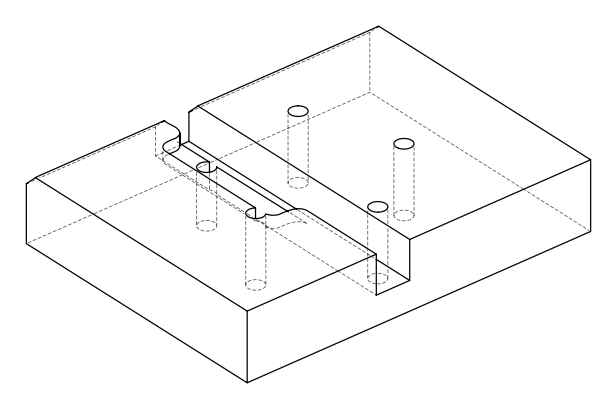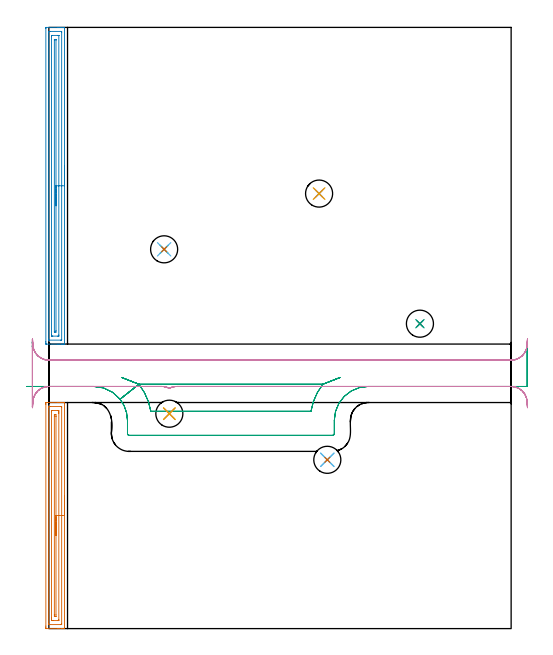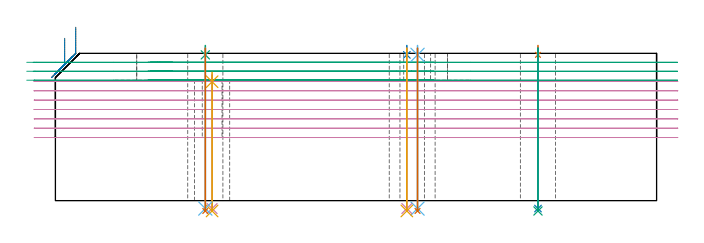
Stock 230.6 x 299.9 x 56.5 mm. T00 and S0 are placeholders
(PLAN: 19 operations, 12 tool changes, 25 min)
(1 AREA_MILL | FG_CHAMFER_SURFACE | UGT0205_001 | 3.79 min | 5120 mm3)
(2 AREA_MILL_1 | FG_CHAMFER_SURFACE_1 | UGT0205_001 | 5.24 min | 7073 mm3)
(3 MILL_OPEN_POCKET | POCKET_OPEN | NXT0201_012 | Follow Part, ap 4, ae 75% | 4.98 min | 98610 mm3)
(4 MILL_RECTANGULAR_SLOT | SLOT_RECTANGULAR | NXT0201_012 | Follow Part, ap 4, ae 75% | 8.45 min | 147772 mm3)
(5 SPOT_DRILL | STEP1HOLE | NXT0321_9005460120000 | 0.03 min | 21 mm3)
(6 SPOT_DRILL_1 | STEP1HOLE_1 | NXT0321_9005460120000 | 0.03 min | 39 mm3)
(7 SPOT_DRILL_2 | STEP1HOLE_2 | NXT0321_9005460120000 | 0.03 min | 19 mm3)
(8 SPOT_DRILL_3 | STEP1HOLE_3 | NXT0321_9005460120000 | 0.03 min | 0 mm3)
(9 SPOT_DRILL_4 | STEP1HOLE_4 | NXT0321_9005460120000 | 0.03 min | 10 mm3)
(10 DRILL_THROUGH_HOLE_INTO_CENTER | STEP1HOLE | NXT0301_055 | 0.21 min | 2570 mm3)
(11 DRILL_TO_ENLARGE_THROUGH_HOLE | STEP1HOLE | NXT0301_102 | 0.21 min | 3787 mm3)
(12 DRILL_THROUGH_HOLE_INTO_CENTER_1 | STEP1HOLE_1 | NXT0301_055 | 0.25 min | 3122 mm3)
(13 DRILL_TO_ENLARGE_THROUGH_HOLE_1 | STEP1HOLE_1 | NXT0301_102 | 0.25 min | 4771 mm3)
(14 DRILL_THROUGH_HOLE_INTO_CENTER_2 | STEP1HOLE_2 | NXT0301_055 | 0.25 min | 3120 mm3)
(15 DRILL_TO_ENLARGE_THROUGH_HOLE_2 | STEP1HOLE_2 | NXT0301_102 | 0.25 min | 4957 mm3)
(16 DRILL_THROUGH_HOLE_INTO_CENTER_3 | STEP1HOLE_3 | NXT0301_055 | 0.25 min | 3117 mm3)
(17 DRILL_TO_ENLARGE_THROUGH_HOLE_3 | STEP1HOLE_3 | NXT0301_102 | 0.25 min | 4969 mm3)
(18 DRILL_THROUGH_HOLE_INTO_CENTER_4 | STEP1HOLE_4 | NXT0301_055 | 0.25 min | 3088 mm3)
(19 DRILL_TO_ENLARGE_THROUGH_HOLE_4 | STEP1HOLE_4 | NXT0301_102 | 0.25 min | 4972 mm3)
(TOOL UGT0205_001 | Chamfer Mill 20 x 3 x 45 deg. | D20 FL50 Z2)
(TOOL NXT0201_012 | ENDMILL 16mm [2P460-1600-NA 1630] | D16 FL38 Z6)
(TOOL NXT0321_9005460120000 | NC Spot Drill, 142deg, 12mm, Carbide, Uncoated | D12 PA142 FL30 Z2)
(TOOL NXT0301_055 | Carbide Drill 8.4mm [860.1-0840-042A1-MM 2214] | D8.4 PA140 FL61 Z2)
(TOOL NXT0301_102 | Carbide Drill 13.5mm [860.1-1350-108A1-MM 2214] | D13.5 PA140 FL123 Z2)
(OP 1 AREA_MILL)
G17 G21 G94 G90
T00 M6
G54
G17 G0 G90 X7.8 Y66.4 S1061 M3
G43 Z66.5 H0
G94 G1 Y66.362 Z65.628 F250.
Y66.248 Z64.763
Y66.059 Z63.912
Y65.797 Z63.08
Y65.463 Z62.274
Y65.06 Z61.5
Y64.591 Z60.764
Y64.06 Z60.072
Y63.471 Z59.429
Y62.828 Z58.839
Y62.136 Z58.308
Y61.4 Z57.84
Y60.626 Z57.437
Y59.82 Z57.103
Y58.988 Z56.841
Y58.136 Z56.652
Y57.272 Z56.538
Y56.4 Z56.5
Y0.162
X7.797 Y0.01 Z56.488
X7.737 Y0.006 Z56.429
X7.344 Y0. Z56.044
X6.928 Z55.628
X6.279 Z54.974
X5.06 Z53.757
X4.491 Z53.185
X-1.124 Y0.001 Z47.573
X-1.479 Y0.003 Z47.218
X-1.492 Y0.007 Z47.206
X-1.497 Y0.608 Z47.203
X-1.5 Y1.235 Z47.2
Y111.925
X-1.498 Y112.192 Z47.202
X-1.492 Y112.793 Z47.206
X-1.479 Y112.797 Z47.218
X-0.873 Y112.8 Z47.824
X-0.588 Z48.109
X4.491 Z53.185
X5.06 Z53.757
X5.385 Z54.081
X5.954 Z54.651
X6.279 Z54.974
X6.928 Z55.628
X7.345 Z56.044
X7.737 Y112.793 Z56.429
X7.797 Y112.79 Z56.488
X7.8 Y112.638 Z56.5
Y56.4
X6.386 Z55.086
X6.385 Y2.394 Z55.085
X6.384 Y2.289 Z55.084
X6.38 Y2.181 Z55.08
X6.371 Y2.01 Z55.071
X6.279 Y2.007 Z54.979
X5.779 Y2.001 Z54.479
X0.415 Y2. Z49.115
X0.021 Y2.002 Z48.721
X-0.035 Y2.005 Z48.665
X-0.068 Y2.01 Z48.632
X-0.079 Y2.019 Z48.621
X-0.081 Y2.074 Z48.619
X-0.085 Y2.287 Z48.615
X-0.086 Y2.394 Z48.614
X-0.085 Y110.406 Z48.615
X-0.084 Y110.512 Z48.616
X-0.08 Y110.619 Z48.62
X-0.071 Y110.79 Z48.629
X0.021 Y110.793 Z48.721
X0.521 Y110.799 Z49.221
X5.885 Y110.8 Z54.585
X6.279 Y110.798 Z54.979
X6.335 Y110.795 Z55.035
X6.368 Y110.79 Z55.068
X6.379 Y110.781 Z55.079
X6.381 Y110.726 Z55.081
X6.385 Y110.513 Z55.085
X6.386 Y110.406 Z55.086
Y56.4
X4.971 Z53.671
Y4.593
X4.968 Y4.179 Z53.668
X4.965 Y4.06 Z53.665
X4.963 Y4.01 Z53.663
X4.85 Y4.006 Z53.55
X4.669 Y4.001 Z53.369
X1.988 Z50.688
X1.809 Y4.004 Z50.509
X1.63 Y4.01 Z50.33
X1.335 Y4.029 Z50.035
X1.333 Y4.179 Z50.033
X1.33 Y4.658 Z50.03
X1.329 Y5.072 Z50.029
X1.328 Y5.552 Z50.028
X1.329 Y108.207 Z50.029
X1.332 Y108.621 Z50.032
X1.335 Y108.74 Z50.035
X1.337 Y108.79 Z50.037
X1.45 Y108.794 Z50.15
X1.631 Y108.799 Z50.331
X4.312 Z53.012
X4.491 Y108.796 Z53.191
X4.67 Y108.79 Z53.37
X4.965 Y108.771 Z53.665
X4.967 Y108.621 Z53.667
X4.97 Y108.142 Z53.67
X4.971 Y107.728 Z53.671
Y107.248
Y56.4
X3.557 Z52.257
Y6.857
X3.552 Y6.045 Z52.252
X3.55 Y6.011 Z52.25
X2.75 Y6.014 Z51.45
X2.743 Y6.817 Z51.443
Y6.857
Y105.983
X2.75 Y106.789 Z51.45
X3.55 Y106.786 Z52.25
X3.557 Y105.983 Z52.257
Y105.943
Y56.4
Y55.528 Z52.295
Y54.663 Z52.409
Y53.812 Z52.598
Y52.98 Z52.86
Y52.174 Z53.194
Y51.4 Z53.597
Y50.664 Z54.066
Y49.972 Z54.597
Y49.329 Z55.186
Y48.74 Z55.829
Y48.208 Z56.522
Y47.74 Z57.257
Y47.337 Z58.031
Y47.003 Z58.837
Y46.741 Z59.669
Y46.552 Z60.521
Y46.438 Z61.386
Y46.4 Z62.257
G0 Z66.5
M5
M2
(OP 2 AREA_MILL_1)
G17 G21 G94 G90
T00 M6
G54
G17 G0 G90 X7.8 Y230.9 S1061 M3
G43 Z66.5 H0
G94 G1 Y230.862 Z65.628 F250.
Y230.748 Z64.763
Y230.559 Z63.912
Y230.297 Z63.08
Y229.963 Z62.274
Y229.56 Z61.5
Y229.092 Z60.764
Y228.56 Z60.072
Y227.971 Z59.429
Y227.328 Z58.839
Y226.636 Z58.308
Y225.9 Z57.84
Y225.126 Z57.437
Y224.32 Z57.103
Y223.488 Z56.841
Y222.637 Z56.652
Y221.772 Z56.538
Y220.9 Z56.5
Y142.041
X7.797 Y141.91 Z56.488
X7.746 Y141.907 Z56.437
X7.404 Y141.9 Z56.103
X6.843 Z55.542
X6.279 Z54.974
X5.103 Z53.8
X4.491 Z53.185
X-1.124 Z47.573
X-1.458 Y141.903 Z47.239
X-1.491 Y141.907 Z47.206
X-1.497 Y142.486 Z47.203
X-1.5 Y143.111 Z47.2
Y299.314
X-1.497 Y299.583 Z47.202
X-1.491 Y299.89 Z47.206
X-1.179 Y299.9 Z47.518
X4.491 Z53.185
X5.103 Z53.8
X5.385 Z54.081
X5.997 Z54.693
X6.279 Z54.974
X6.843 Z55.542
X7.405 Z56.104
X7.746 Y299.894 Z56.437
X7.797 Y299.89 Z56.488
X7.8 Y299.76 Z56.5
Y220.9
X6.386 Z55.086
X6.385 Y144.268 Z55.085
X6.384 Y144.164 Z55.084
X6.379 Y144.056 Z55.079
X6.365 Y143.91 Z55.065
X6.279 Y143.907 Z54.979
X5.754 Y143.901 Z54.454
X0.021 Z48.721
X-0.032 Y143.902 Z48.668
X-0.063 Y143.906 Z48.637
X-0.076 Y143.909 Z48.624
X-0.079 Y143.95 Z48.621
X-0.084 Y144.162 Z48.616
X-0.085 Y144.268 Z48.615
X-0.086 Y144.375 Z48.614
X-0.085 Y297.532 Z48.615
X-0.084 Y297.636 Z48.616
X-0.079 Y297.744 Z48.621
X-0.065 Y297.89 Z48.635
X0.021 Y297.893 Z48.721
X0.546 Y297.899 Z49.246
X6.279 Z54.979
X6.332 Y297.898 Z55.032
X6.363 Y297.894 Z55.063
X6.376 Y297.891 Z55.076
X6.379 Y297.85 Z55.079
X6.384 Y297.638 Z55.084
X6.385 Y297.532 Z55.085
X6.386 Y297.426 Z55.086
Y220.9
X4.971 Z53.671
Y146.463
X4.969 Y146.05 Z53.669
X4.967 Y145.932 Z53.667
X4.965 Y145.911 Z53.665
X4.893 Y145.906 Z53.593
X4.793 Y145.902 Z53.493
X4.642 Y145.9 Z53.342
X4.491 Z53.191
X1.96 Z50.66
X1.809 Z50.509
X1.658 Y145.902 Z50.358
X1.357 Y145.909 Z50.057
X1.334 Y145.913 Z50.034
X1.332 Y145.918 Z50.032
X1.329 Y145.94 Z50.029
X1.328 Y146.529 Z50.028
X1.329 Y295.337 Z50.029
X1.331 Y295.75 Z50.031
X1.333 Y295.868 Z50.033
X1.335 Y295.889 Z50.035
X1.407 Y295.894 Z50.107
X1.507 Y295.898 Z50.207
X1.658 Y295.9 Z50.358
X1.809 Z50.509
X4.34 Z53.04
X4.491 Z53.191
X4.642 Y295.898 Z53.342
X4.943 Y295.891 Z53.643
X4.966 Y295.887 Z53.666
X4.968 Y295.882 Z53.668
X4.971 Y295.86 Z53.671
Y295.818
Y295.75
Y220.9
X3.557 Z52.257
Y148.724
X3.55 Y147.919 Z52.25
X3.522 Y147.907 Z52.222
X2.767 Y147.909 Z51.467
X2.749 Y147.91 Z51.449
X2.747 Y147.926 Z51.447
X2.745 Y147.976 Z51.445
X2.743 Y148.077 Z51.443
Y148.279
Y293.521
X2.744 Y293.724 Z51.444
X2.746 Y293.826 Z51.446
X2.749 Y293.875 Z51.449
X2.751 Y293.89 Z51.451
X2.776 Y293.895 Z51.476
X3.533 Y293.891 Z52.233
X3.551 Y293.89 Z52.251
X3.553 Y293.874 Z52.253
X3.555 Y293.824 Z52.255
X3.557 Y293.723 Z52.257
Y293.521
Y220.9
Y220.028 Z52.295
Y219.164 Z52.409
Y218.312 Z52.598
Y217.48 Z52.86
Y216.674 Z53.194
Y215.9 Z53.597
Y215.164 Z54.066
Y214.472 Z54.597
Y213.829 Z55.186
Y213.24 Z55.829
Y212.709 Z56.522
Y212.24 Z57.257
Y211.837 Z58.031
Y211.503 Z58.837
Y211.241 Z59.669
Y211.052 Z60.521
Y210.938 Z61.386
Y210.9 Z62.257
G0 Z66.5
M5
M2
(OP 3 MILL_OPEN_POCKET)
G17 G21 G94 G90
T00 M6
G54
G17 G0 G90 X-11. Y120.8 S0 M3
G43 Z66.5 H1
Z53.067
G94 G1 X-8. F250.
X22.3 F500.
G2 X35.522 Y114.426 R16.9
G1 X44.91 Y121.9
G2 X50.848 Y108.4 R28.9
G1 X130.752
G2 X136.69 Y121.9 R28.9
G1 X145.228 Y125.251
X136.69 Y121.9
X44.91
X36.372 Y125.251
X44.91 Y121.9
X35.522 Y114.426
G2 X39.2 Y103.9 R16.9
G1 Y97.3
G3 X40.1 Y96.4 R0.9
G1 X141.624
X141.743 Y96.433
G3 X142.4 Y97.3 R0.9
G1 Y103.9
G2 X159.3 Y120.8 R16.9
G1 X238.6
Y141.5
X238.59
G2 X230.6 Y133.9 R8.
G1 X0.
G2 X-7.139 Y138.29 R8.
G1 X-8.493 Y140.967 F250.
G0 X-11. Y120.8 Z49.633
G1 X-8.
X22.3 F500.
G2 X35.522 Y114.426 R16.9
G1 X44.91 Y121.9
G2 X50.848 Y108.4 R28.9
G1 X130.752
G2 X136.69 Y121.9 R28.9
G1 X145.228 Y125.251
X136.69 Y121.9
X44.91
X36.372 Y125.251
X44.91 Y121.9
X35.522 Y114.426
G2 X39.2 Y103.9 R16.9
G1 Y97.3
G3 X40.1 Y96.4 R0.9
G1 X141.624
X141.743 Y96.433
G3 X142.4 Y97.3 R0.9
G1 Y103.9
G2 X159.3 Y120.8 R16.9
G1 X238.6
Y141.5
X238.59
G2 X230.6 Y133.9 R8.
G1 X0.
G2 X-7.775 Y140.014 R8.
G1 X-8.482 Y142.929 F250.
G0 X-11. Y120.8 Z46.2
G1 X-8.
X22.3 F500.
G2 X35.522 Y114.426 R16.9
G1 X44.91 Y121.9
G2 X50.848 Y108.4 R28.9
G1 X130.752
G2 X136.69 Y121.9 R28.9
G1 X145.228 Y125.251
X136.69 Y121.9
X44.91
X36.372 Y125.251
X44.91 Y121.9
X35.522 Y114.426
G2 X39.2 Y103.9 R16.9
G1 Y97.3
G3 X40.1 Y96.4 R0.9
G1 X141.624
X141.743 Y96.433
G3 X142.4 Y97.3 R0.9
G1 Y103.9
G2 X159.3 Y120.8 R16.9
G1 X238.6
Y141.5
X238.59
G2 X230.6 Y133.9 R8.
G1 X0.
G2 X-7.97 Y141.208 R8.
G1 X-8.23 Y144.197 F250.
G0 Z66.5
M5
M2
(OP 4 MILL_RECTANGULAR_SLOT)
G17 G21 G94 G90
T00 M6
G54
G17 G0 G90 X238.74 Y144.496 S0 M3
G43 Z66.5 H1
Z45.733
G94 G1 X238.59 Y141.5 F250.
G2 X230.6 Y133.9 R8. F500.
G1 X0.
G2 X-7.97 Y141.208 R8.
G1 X-8.23 Y144.197 F250.
Y110.503
X-7.97 Y113.492
G2 X0. Y120.8 R8. F500.
G1 X56.331
G2 X60.1 Y119.857 R8.
X63.869 Y120.8 R8.
G1 X230.6
G2 X238.59 Y113.2 R8.
G1 X238.74 Y110.204 F250.
G0 Y144.496 Z42.144
G1 X238.59 Y141.5
G2 X230.6 Y133.9 R8. F500.
G1 X0.
G2 X-7.97 Y141.208 R8.
G1 X-8.23 Y144.197 F250.
Y110.503
X-7.97 Y113.492
G2 X0. Y120.8 R8. F500.
G1 X56.331
G2 X60.1 Y119.857 R8.
X63.869 Y120.8 R8.
G1 X230.6
G2 X238.59 Y113.2 R8.
G1 X238.74 Y110.204 F250.
G0 Y144.496 Z38.556
G1 X238.59 Y141.5
G2 X230.6 Y133.9 R8. F500.
G1 X0.
G2 X-7.99 Y141.5 R8.
G1 X-8.14 Y144.496 F250.
Y110.204
X-7.99 Y113.2
G2 X0. Y120.8 R8. F500.
G1 X56.331
G2 X60.1 Y119.857 R8.
X63.869 Y120.8 R8.
G1 X230.6
G2 X238.59 Y113.2 R8.
G1 X238.74 Y110.204 F250.
G0 Y144.496 Z34.967
G1 X238.59 Y141.5
G2 X230.6 Y133.9 R8. F500.
G1 X0.
G2 X-7.97 Y141.208 R8.
G1 X-8.23 Y144.197 F250.
Y110.503
X-7.97 Y113.492
G2 X0. Y120.8 R8. F500.
G1 X56.331
G2 X60.1 Y119.857 R8.
X63.869 Y120.8 R8.
G1 X230.6
G2 X238.59 Y113.2 R8.
G1 X238.74 Y110.204 F250.
G0 Y144.496 Z31.378
G1 X238.59 Y141.5
G2 X230.6 Y133.9 R8. F500.
G1 X0.
G2 X-7.99 Y141.5 R8.
G1 X-8.14 Y144.496 F250.
Y110.204
X-7.99 Y113.2
G2 X0. Y120.8 R8. F500.
G1 X56.331
G2 X60.1 Y119.857 R8.
X63.869 Y120.8 R8.
G1 X230.6
G2 X238.59 Y113.2 R8.
G1 X238.74 Y110.204 F250.
G0 Y144.496 Z27.789
G1 X238.59 Y141.5
G2 X230.6 Y133.9 R8. F500.
G1 X0.
G2 X-7.99 Y141.5 R8.
G1 X-8.14 Y144.496 F250.
Y110.204
X-7.99 Y113.2
G2 X0. Y120.8 R8. F500.
G1 X56.331
G2 X60.1 Y119.857 R8.
X63.869 Y120.8 R8.
G1 X230.6
G2 X238.59 Y113.2 R8.
G1 X238.74 Y110.204 F250.
G0 Y144.496 Z24.2
G1 X238.59 Y141.5
G2 X230.6 Y133.9 R8. F500.
G1 X0.
G2 X-7.99 Y141.5 R8.
G1 X-8.14 Y144.496 F250.
Y110.204
X-7.99 Y113.2
G2 X0. Y120.8 R8. F500.
G1 X56.331
G2 X60.1 Y119.857 R8.
X63.869 Y120.8 R8.
G1 X230.6
G2 X238.59 Y113.2 R8.
G1 X238.74 Y110.204 F250.
G0 Z66.5
M5
M2
(OP 5 SPOT_DRILL)
G17 G21 G94 G90
T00 M6
G54
G17 G0 G90 X60.1 Y107.2 S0 M3
G43 Z66.5 H0
G94 G81 G98 Z45.619 F250. R49.2
G80
M5
M2
(OP 6 SPOT_DRILL_1)
G17 G21 G94 G90
T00 M6
G54
G17 G0 G90 X138.9 Y84.2 S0 M3
G43 Z66.5 H0
G94 G81 G98 Z55.919 F250. R59.5
G80
M5
M2
(OP 7 SPOT_DRILL_2)
G17 G21 G94 G90
T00 M6
G54
G17 G0 G90 X185.1 Y152.1 S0 M3
G43 Z66.5 H0
G94 G81 G98 Z55.919 F250. R59.5
G80
M5
M2
(OP 8 SPOT_DRILL_3)
G17 G21 G94 G90
T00 M6
G54
G17 G0 G90 X134.8 Y217. S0 M3
G43 Z66.5 H0
G94 G81 G98 Z55.919 F250. R59.5
G80
M5
M2
(OP 9 SPOT_DRILL_4)
G17 G21 G94 G90
T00 M6
G54
G17 G0 G90 X57.5 Y189.2 S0 M3
G43 Z66.5 H0
G94 G81 G98 Z55.919 F250. R59.5
G80
M5
M2
(OP 10 DRILL_THROUGH_HOLE_INTO_CENTER)
G17 G21 G94 G90
T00 M6
G54
G17 G0 G90 X60.1 Y107.2 S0 M3
G43 Z66.5 H1
G94 G73 G98 Z-3.029 F250. Q8.205 R48.2
G80
M5
M2
(OP 11 DRILL_TO_ENLARGE_THROUGH_HOLE)
G17 G21 G94 G90
T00 M6
G54
G17 G0 G90 X60.1 Y107.2 S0 M3
G43 Z66.5 H1
G94 G73 G98 Z-3.957 F250. Q12.539 R48.2
G80
M5
M2
(OP 12 DRILL_THROUGH_HOLE_INTO_CENTER_1)
G17 G21 G94 G90
T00 M6
G54
G17 G0 G90 X138.9 Y84.2 S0 M3
G43 Z66.5 H1
G94 G73 G98 Z-3.029 F250. Q7.441 R58.5
G80
M5
M2
(OP 13 DRILL_TO_ENLARGE_THROUGH_HOLE_1)
G17 G21 G94 G90
T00 M6
G54
G17 G0 G90 X138.9 Y84.2 S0 M3
G43 Z66.5 H1
G94 G73 G98 Z-3.957 F250. Q12.091 R58.5
G80
M5
M2
(OP 14 DRILL_THROUGH_HOLE_INTO_CENTER_2)
G17 G21 G94 G90
T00 M6
G54
G17 G0 G90 X185.1 Y152.1 S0 M3
G43 Z66.5 H1
G94 G73 G98 Z-3.029 F250. Q7.441 R58.5
G80
M5
M2
(OP 15 DRILL_TO_ENLARGE_THROUGH_HOLE_2)
G17 G21 G94 G90
T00 M6
G54
G17 G0 G90 X185.1 Y152.1 S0 M3
G43 Z66.5 H1
G94 G73 G98 Z-3.957 F250. Q12.091 R58.5
G80
M5
M2
(OP 16 DRILL_THROUGH_HOLE_INTO_CENTER_3)
G17 G21 G94 G90
T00 M6
G54
G17 G0 G90 X134.8 Y217. S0 M3
G43 Z66.5 H1
G94 G73 G98 Z-3.029 F250. Q7.441 R58.5
G80
M5
M2
(OP 17 DRILL_TO_ENLARGE_THROUGH_HOLE_3)
G17 G21 G94 G90
T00 M6
G54
G17 G0 G90 X134.8 Y217. S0 M3
G43 Z66.5 H1
G94 G73 G98 Z-3.957 F250. Q12.091 R58.5
G80
M5
M2
(OP 18 DRILL_THROUGH_HOLE_INTO_CENTER_4)
G17 G21 G94 G90
T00 M6
G54
G17 G0 G90 X57.5 Y189.2 S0 M3
G43 Z66.5 H1
G94 G73 G98 Z-3.029 F250. Q7.441 R58.5
G80
M5
M2
(OP 19 DRILL_TO_ENLARGE_THROUGH_HOLE_4)
G17 G21 G94 G90
T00 M6
G54
G17 G0 G90 X57.5 Y189.2 S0 M3
G43 Z66.5 H1
G94 G73 G98 Z-3.957 F250. Q12.091 R58.5
G80
M5
M2
